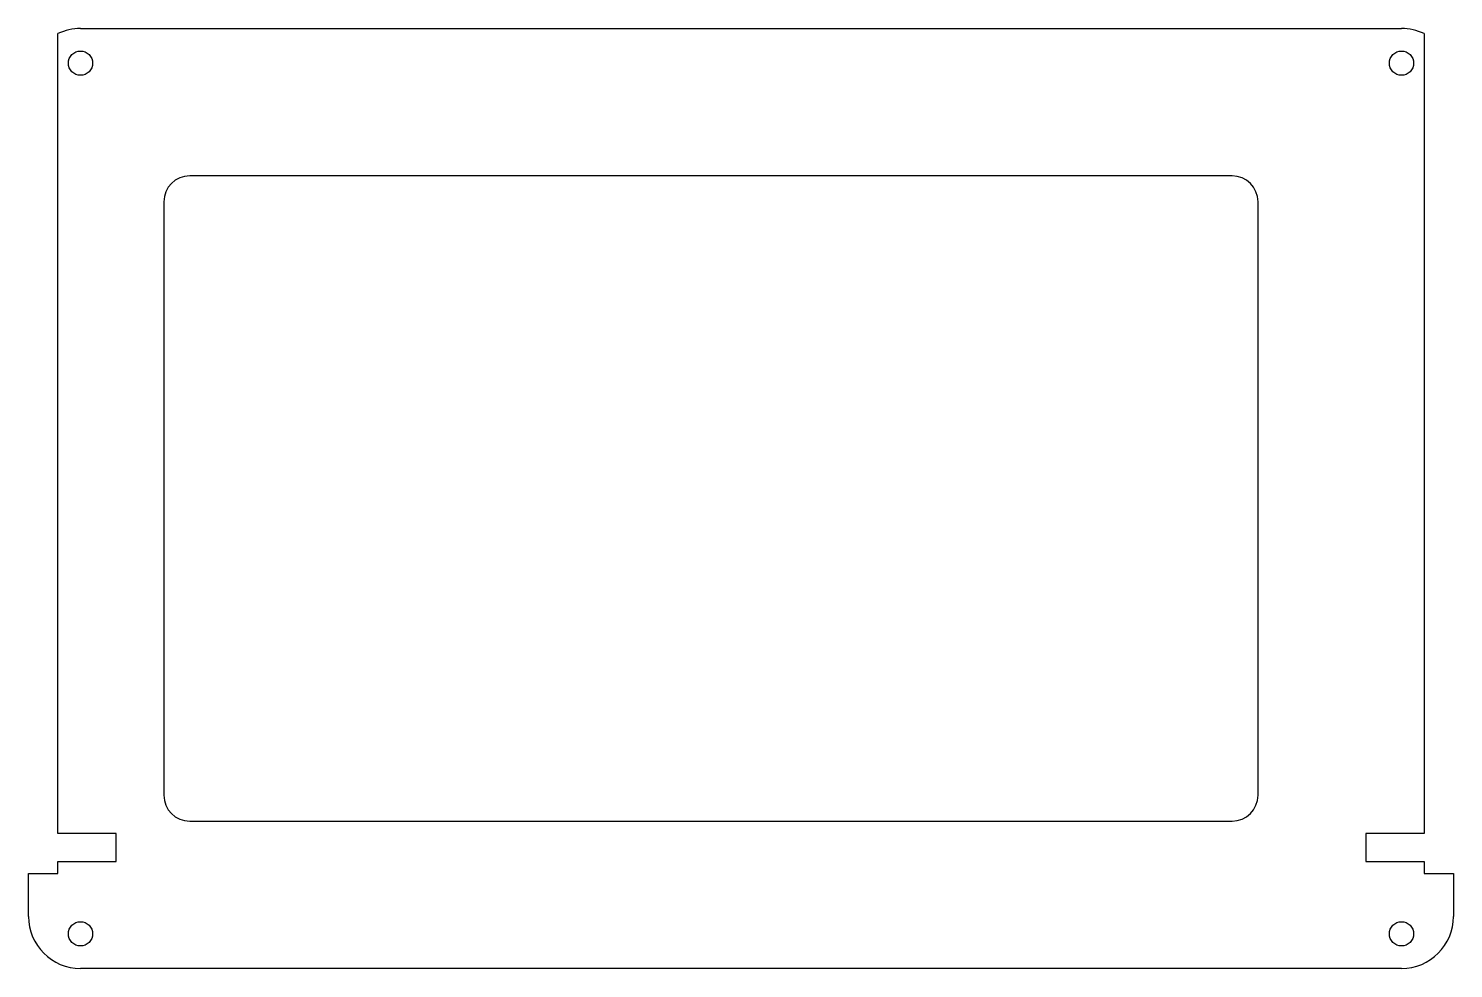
# Model space of a CAD drawing. Header units: millimetres. Extents: x -82 to 82, y -54 to 54.
import ezdxf

# ---------------------------------------------------------------- set-up
doc = ezdxf.new("R2010")
doc.units = ezdxf.units.MM

msp = doc.modelspace()

# ---------------------------------------------------------------- linework, layer by layer
for p, q in [((-78.8, -38.67), (-78.8, 53.64)), ((-76.2, 54.23), (76.2, 54.23)), ((78.8, 53.64), (78.8, -38.67)), ((56.65, 37.23), (-63.59, 37.23)), ((-66.59, 34.23), (-66.59, -34.23)), ((59.65, -34.23), (59.65, 34.23)), ((-63.59, -37.23), (56.65, -37.23)), ((-72.1, -38.67), (-78.8, -38.67)), ((-72.1, -41.87), (-72.1, -38.67)), ((78.8, -38.67), (72.1, -38.67)), ((72.1, -38.67), (72.1, -41.87)), ((-78.8, -43.27), (-78.8, -41.87)), ((-78.8, -41.87), (-72.1, -41.87)), ((72.1, -41.87), (78.8, -41.87)), ((78.8, -41.87), (78.8, -43.27)), ((-82.2, -48.23), (-82.2, -43.27)), ((-82.2, -43.27), (-78.8, -43.27)), ((78.8, -43.27), (82.2, -43.27)), ((82.2, -43.27), (82.2, -48.23)), ((76.2, -54.23), (-76.2, -54.23))]:
    msp.add_line(p, q)
for centre in [(-76.2, 50.23), (76.2, 50.23), (-76.2, -50.23), (76.2, -50.23)]:
    msp.add_circle(centre, 1.4)
for centre, radius, start, end in [((-76.2, 48.23), 6, 90, 115.6793), ((76.2, 48.23), 6, 64.3207, 90), ((-63.59, 34.23), 3, 90, 180), ((56.65, 34.23), 3, 0, 90), ((-63.59, -34.23), 3, 180, 270), ((56.65, -34.23), 3, -90, 0), ((-76.2, -48.23), 6, 180, 270), ((76.2, -48.23), 6, -90, 0)]:
    msp.add_arc(centre, radius, start, end)

doc.saveas('drawing.dxf')
